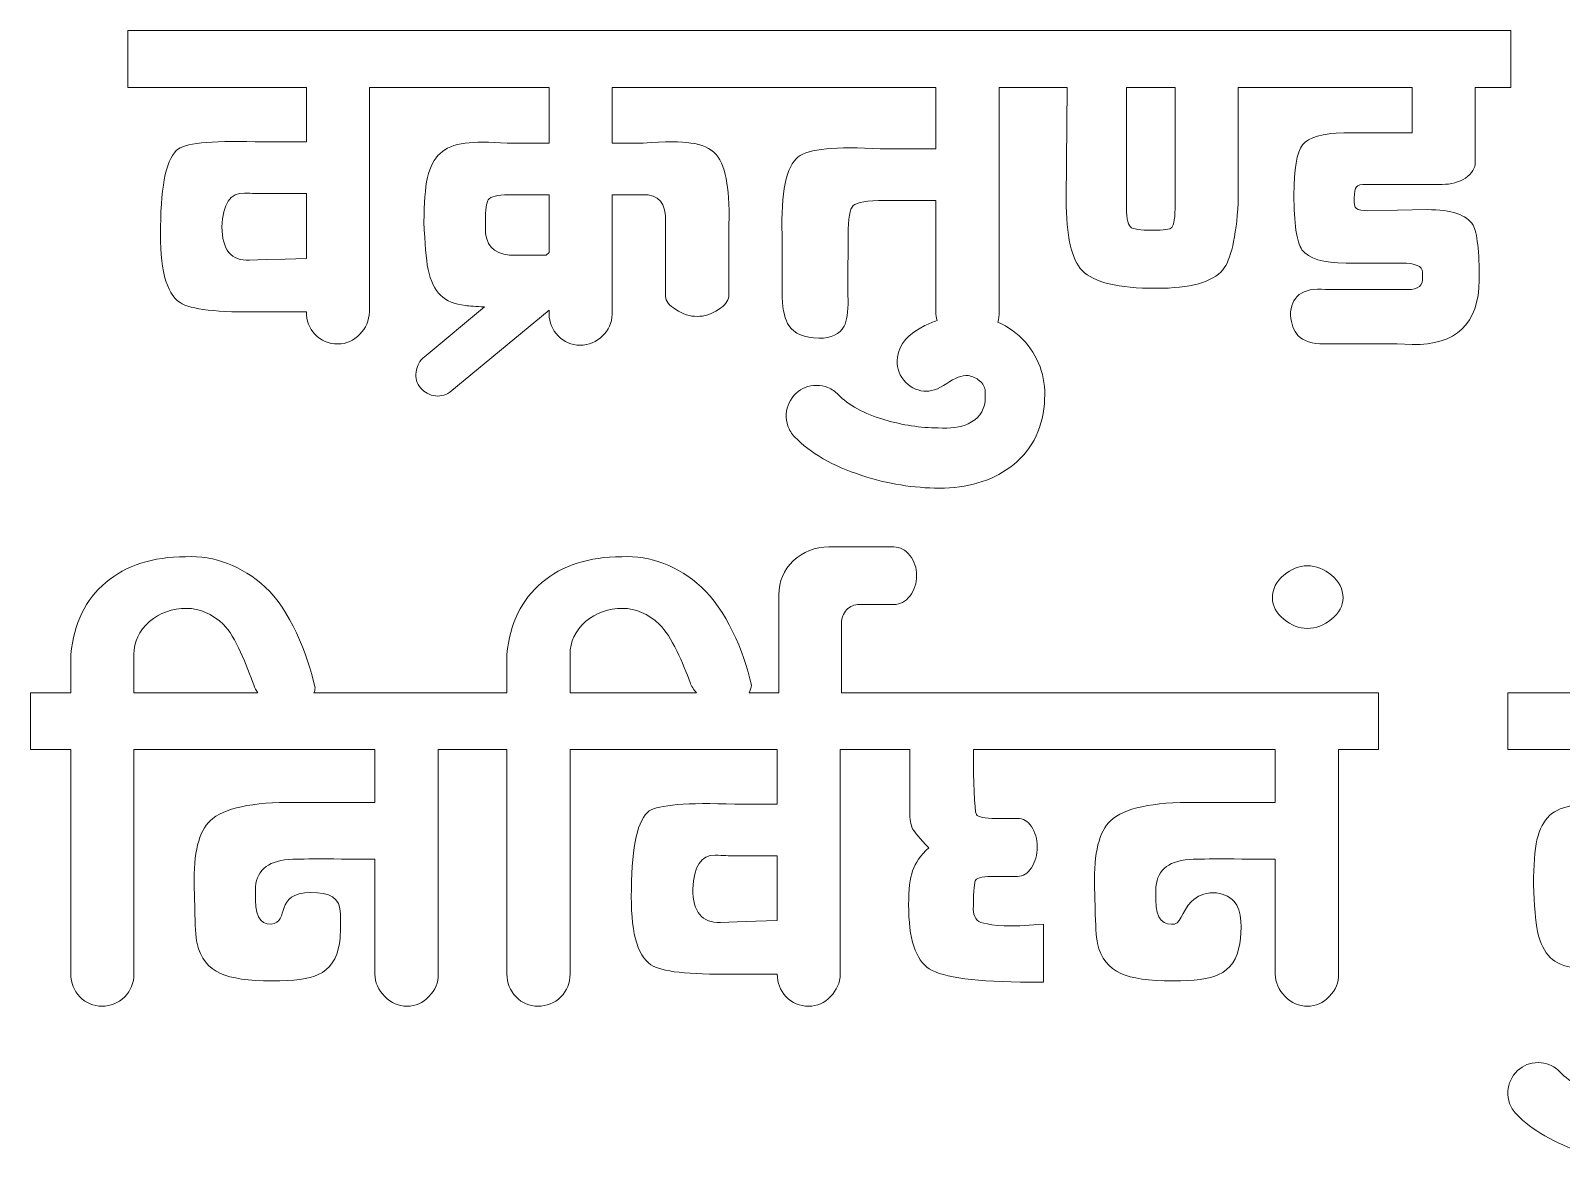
# Model space of a CAD drawing. Header units: millimetres. Extents: x -357 to 357, y -69 to 69.
# Drawn here: x -357 to -192.1, y -69 to 53.3 of the extents above; entities that cross this region are included whole.
import ezdxf

# ---------------------------------------------------------------- set-up
doc = ezdxf.new("R2010")
doc.units = ezdxf.units.MM
doc.header["$MEASUREMENT"] = 0
doc.layers.add('Layer 1', color=7, linetype='Continuous')

msp = doc.modelspace()

# ---------------------------------------------------------------- linework, layer by layer
at = {"layer": 'Layer 1', "color": 250, "lineweight": 20}
for points, knots in [([(-224.2944, 53.2543), (-224.2944, 53.2543), (-223.0574, 53.2543), (-223.0574, 53.2543), (-223.0574, 53.2543), (-197.515, 53.2543), (-197.515, 53.2543), (-197.515, 53.2543), (-197.515, 47.1315), (-197.515, 47.1315), (-197.515, 47.1315), (-201.3496, 47.1315), (-201.3496, 47.1315), (-201.3496, 47.1315), (-201.3496, 39.1014), (-201.3496, 39.1014), (-201.3496, 38.4422), (-201.7, 37.8645), (-202.4009, 37.3697), (-203.1018, 36.9162), (-203.9471, 36.6894), (-204.9366, 36.6894), (-204.9366, 36.6894), (-213.0384, 36.6894), (-213.0384, 36.6894), (-213.6568, 36.6894), (-214.0279, 36.607), (-214.1516, 36.4421), (-214.3165, 36.2359), (-214.399, 35.8236), (-214.399, 35.2051), (-214.4403, 34.6279), (-214.3578, 34.2569), (-214.1516, 34.0919), (-213.9454, 33.9271), (-213.5331, 33.8446), (-212.9146, 33.8446), (-212.9146, 33.8446), (-206.5446, 33.9682), (-206.5446, 33.9682), (-203.9058, 33.9682), (-202.2566, 33.4116), (-201.5969, 32.2985), (-201.1434, 31.4738), (-200.9166, 29.4948), (-200.9166, 26.3612), (-200.999, 21.6609), (-203.4111, 19.352), (-208.1525, 19.4345), (-208.1525, 19.4345), (-209.7605, 19.4963), (-209.7605, 19.4963), (-209.7605, 19.4963), (-216.5018, 19.4963), (-216.5018, 19.4963), (-216.5018, 19.4963), (-217.615, 19.4963), (-217.615, 19.4963), (-218.9343, 19.4963), (-219.8827, 19.8055), (-220.4598, 20.424), (-220.9134, 20.9187), (-221.1814, 21.6403), (-221.2639, 22.5886), (-221.2639, 23.5782), (-220.9547, 24.3203), (-220.3362, 24.815), (-219.6765, 25.3098), (-218.7282, 25.4954), (-217.4913, 25.3716), (-217.4913, 25.3716), (-209.5132, 25.3716), (-209.5132, 25.3716), (-209.307, 25.3716), (-209.0183, 25.3716), (-208.6473, 25.3716), (-207.4928, 25.3304), (-206.9568, 25.7839), (-207.0393, 26.7323), (-207.0393, 26.7323), (-207.0393, 27.2271), (-207.0393, 27.2271), (-207.0806, 27.8868), (-207.8227, 28.2166), (-209.2658, 28.2166), (-209.2658, 28.2166), (-215.2648, 28.2166), (-215.2648, 28.2166), (-217.7386, 28.2166), (-219.3261, 28.6907), (-220.0269, 29.639), (-220.6042, 30.5049), (-220.8928, 32.4839), (-220.8928, 35.5763), (-220.8928, 38.3386), (-220.5835, 40.1322), (-219.9651, 40.9569), (-219.3055, 41.7814), (-217.8211, 42.2143), (-215.5121, 42.2556), (-215.5121, 42.2556), (-208.1525, 42.2556), (-208.1525, 42.2556), (-208.1525, 42.2556), (-208.1525, 47.1315), (-208.1525, 47.1315), (-208.1525, 47.1315), (-223.0574, 47.1315), (-223.0574, 47.1315), (-223.0574, 47.1315), (-224.2944, 47.1315), (-224.2944, 47.1315), (-224.2944, 47.1315), (-226.8919, 47.1315), (-226.8919, 47.1315), (-226.8919, 47.1315), (-226.8919, 34.7104), (-226.8919, 34.7104), (-227.1392, 30.9584), (-227.6958, 28.5464), (-228.5617, 27.4744), (-229.6749, 26.1551), (-232.0663, 25.4954), (-235.7357, 25.4954), (-239.8176, 25.4954), (-242.477, 26.1345), (-243.7139, 27.4125), (-244.8684, 28.567), (-245.4456, 31.1234), (-245.4456, 35.0814), (-245.4456, 35.0814), (-245.3219, 47.1315), (-245.3219, 47.1315), (-245.3219, 47.1315), (-248.3523, 47.1315), (-248.3523, 47.1315), (-248.3523, 47.1315), (-249.2801, 47.1315), (-249.2801, 47.1315), (-249.2801, 47.1315), (-252.6815, 47.1315), (-252.6815, 47.1315), (-252.6815, 47.1315), (-252.6815, 22.9597), (-252.6815, 22.9597), (-252.6644, 22.5647), (-252.7082, 22.1949), (-252.8124, 21.8501), (-251.6902, 21.3753), (-250.6984, 20.6519), (-249.8367, 19.6797), (-248.2287, 17.8244), (-247.5484, 15.6185), (-247.7957, 13.0623), (-248.0431, 10.1349), (-249.2801, 7.8465), (-251.5065, 6.1973), (-253.5681, 4.713), (-256.1037, 3.9709), (-259.1136, 3.9709), (-261.876, 3.9709), (-264.6591, 4.4244), (-267.4627, 5.3315), (-270.5963, 6.3623), (-273.0082, 7.7434), (-274.6987, 9.4751), (-275.0286, 9.8462), (-275.2759, 10.238), (-275.4409, 10.6502), (-275.5646, 11.0625), (-275.6265, 11.4954), (-275.6265, 11.9489), (-275.544, 12.8148), (-275.1935, 13.5569), (-274.575, 14.1754), (-273.9565, 14.7526), (-273.2144, 15.0413), (-272.3485, 15.0413), (-271.9362, 15.0413), (-271.524, 14.9588), (-271.1117, 14.7939), (-270.6993, 14.629), (-270.3283, 14.3816), (-269.9984, 14.0518), (-268.9265, 12.8973), (-267.2566, 11.9902), (-264.9889, 11.3306), (-263.051, 10.7533), (-261.1338, 10.4647), (-259.2372, 10.4647), (-257.9179, 10.3822), (-256.8459, 10.5265), (-256.0212, 10.8976), (-254.9492, 11.3923), (-254.3309, 12.1964), (-254.1659, 13.3096), (-254.1659, 13.3096), (-254.1659, 14.4228), (-254.1659, 14.4228), (-254.2071, 14.8763), (-254.4132, 15.2474), (-254.7844, 15.5361), (-255.1142, 15.8246), (-255.5265, 16.0102), (-256.0212, 16.0927), (-256.6809, 16.1339), (-257.4437, 15.8452), (-258.3095, 15.2269), (-259.2578, 14.6084), (-260.0825, 14.3403), (-260.7834, 14.4228), (-261.6492, 14.5053), (-262.3708, 14.897), (-262.948, 15.5979), (-263.5253, 16.34), (-263.752, 17.1647), (-263.6283, 18.0717), (-263.4634, 19.4736), (-262.4739, 20.6074), (-260.6597, 21.4732), (-260.2218, 21.6921), (-259.7856, 21.8774), (-259.3509, 22.0286), (-259.44, 22.3259), (-259.4846, 22.6362), (-259.4846, 22.9597), (-259.4846, 22.9597), (-259.4846, 34.9578), (-259.4846, 34.9578), (-259.4846, 34.9578), (-264.9889, 34.9578), (-264.9889, 34.9578), (-266.8855, 34.9578), (-268.0193, 34.7722), (-268.3905, 34.4012), (-268.7615, 34.0713), (-268.9471, 33.0199), (-268.9471, 31.247), (-268.9471, 31.247), (-268.9471, 28.8969), (-268.9471, 28.8969), (-268.9883, 26.959), (-268.9883, 25.4129), (-268.9471, 24.2584), (-268.9471, 22.9391), (-269.0913, 21.9907), (-269.38, 21.4135), (-269.8335, 20.5477), (-270.7405, 20.1148), (-272.1012, 20.1148), (-273.668, 20.156), (-274.7399, 20.6095), (-275.3172, 21.4753), (-275.7295, 22.0526), (-275.9769, 23.0627), (-276.0594, 24.5058), (-276.0594, 24.5058), (-276.0594, 31.247), (-276.0594, 31.247), (-276.183, 35.8236), (-275.6057, 38.6273), (-274.3277, 39.6581), (-273.2144, 40.524), (-270.2664, 40.8125), (-265.4837, 40.524), (-265.4837, 40.524), (-259.4846, 40.524), (-259.4846, 40.524), (-259.4846, 40.524), (-259.4846, 47.1315), (-259.4846, 47.1315), (-259.4846, 47.1315), (-278.5951, 47.1315), (-278.5951, 47.1315), (-278.5951, 47.1315), (-279.5227, 47.1315), (-279.5227, 47.1315), (-279.5227, 47.1315), (-294.3657, 47.1315), (-294.3657, 47.1315), (-294.3657, 47.1315), (-294.3657, 41.1423), (-294.3657, 41.1423), (-294.3657, 41.1423), (-291.026, 41.1423), (-291.026, 41.1423), (-288.6347, 41.3073), (-286.9237, 41.3073), (-285.8929, 41.1423), (-284.6972, 41.0186), (-283.7902, 40.6063), (-283.1717, 39.9055), (-282.5944, 39.2045), (-282.2028, 38.1738), (-281.9966, 36.8131), (-281.7904, 35.6174), (-281.7285, 33.8446), (-281.811, 31.4944), (-281.811, 31.4944), (-281.811, 24.6296), (-281.811, 24.6296), (-281.8523, 24.1347), (-282.2233, 23.6606), (-282.9243, 23.207), (-283.6664, 22.7123), (-284.4291, 22.465), (-285.2126, 22.465), (-285.996, 22.465), (-286.7587, 22.7123), (-287.5009, 23.207), (-288.243, 23.6606), (-288.6141, 24.1347), (-288.6141, 24.6296), (-288.6141, 24.6296), (-288.6141, 31.247), (-288.6141, 31.247), (-288.6141, 31.247), (-288.6141, 32.6076), (-288.6141, 32.6076), (-288.5316, 34.669), (-289.3562, 35.6587), (-291.0879, 35.5763), (-291.0879, 35.5763), (-294.3657, 35.5763), (-294.3657, 35.5763), (-294.3657, 35.5763), (-294.3657, 22.7123), (-294.3657, 22.7123), (-294.407, 21.764), (-294.7574, 20.9806), (-295.4171, 20.3621), (-296.0768, 19.7025), (-296.8809, 19.3726), (-297.8291, 19.3726), (-298.7774, 19.3726), (-299.5608, 19.7025), (-300.1793, 20.3621), (-300.8389, 21.0218), (-301.1688, 21.8052), (-301.1688, 22.7123), (-301.1688, 22.7123), (-301.1688, 23.1559), (-301.1688, 23.1559), (-301.1688, 23.1559), (-311.8681, 14.3012), (-311.8681, 14.3012), (-312.4041, 13.9302), (-313.002, 13.8065), (-313.6617, 13.9302), (-314.2801, 14.0951), (-314.7749, 14.4249), (-315.1459, 14.9197), (-315.517, 15.4557), (-315.6201, 16.0535), (-315.4551, 16.7132), (-315.3315, 17.373), (-314.981, 17.8883), (-314.4039, 18.2594), (-314.4039, 18.2594), (-308.1427, 23.5089), (-308.1427, 23.5089), (-309.0677, 23.526), (-309.753, 23.5696), (-310.1983, 23.6399), (-311.3527, 23.7637), (-312.2393, 24.1347), (-312.8576, 24.7532), (-313.4761, 25.3304), (-313.9296, 26.2582), (-314.2182, 27.5363), (-314.4244, 28.6495), (-314.5687, 30.3399), (-314.6512, 32.6076), (-314.6512, 34.6691), (-314.5275, 36.2771), (-314.2802, 37.4316), (-313.9915, 38.5861), (-313.538, 39.4519), (-312.9195, 40.0291), (-312.301, 40.6063), (-311.394, 40.9775), (-310.1983, 41.1423), (-309.1675, 41.266), (-307.6626, 41.266), (-305.6835, 41.1423), (-305.6835, 41.1423), (-301.1688, 41.1423), (-301.1688, 41.1423), (-301.1688, 41.1423), (-301.1688, 47.1315), (-301.1688, 47.1315), (-301.1688, 47.1315), (-316.1973, 47.1315), (-316.1973, 47.1315), (-316.1973, 47.1315), (-317.4343, 47.1315), (-317.4343, 47.1315), (-317.4343, 47.1315), (-320.5265, 47.1315), (-320.5265, 47.1315), (-320.5265, 47.1315), (-320.5265, 22.9597), (-320.5265, 22.9597), (-320.5677, 22.0113), (-320.9183, 21.2074), (-321.5779, 20.5477), (-322.2376, 19.8467), (-323.021, 19.4963), (-323.928, 19.4963), (-324.9176, 19.4963), (-325.7422, 19.8467), (-326.4018, 20.5477), (-327.0203, 21.2074), (-327.3296, 22.0113), (-327.3296, 22.9597), (-327.3296, 22.9597), (-332.1535, 22.9597), (-332.1535, 22.9597), (-336.895, 22.8772), (-339.8224, 23.207), (-340.9357, 23.9492), (-342.4612, 24.98), (-343.1621, 27.7012), (-343.0384, 32.1129), (-342.9972, 36.8131), (-342.3581, 39.6168), (-341.1211, 40.524), (-340.1316, 41.1836), (-337.06, 41.431), (-331.9061, 41.266), (-331.9061, 41.266), (-327.3296, 41.266), (-327.3296, 41.266), (-327.3296, 41.266), (-327.3296, 47.1315), (-327.3296, 47.1315), (-327.3296, 47.1315), (-346.5637, 47.1315), (-346.5637, 47.1315), (-346.5637, 47.1315), (-346.5637, 53.2543), (-346.5637, 53.2543), (-346.5637, 53.2543), (-317.4343, 53.2543), (-317.4343, 53.2543), (-317.4343, 53.2543), (-316.1973, 53.2543), (-316.1973, 53.2543), (-316.1973, 53.2543), (-279.5227, 53.2543), (-279.5227, 53.2543), (-279.5227, 53.2543), (-278.5951, 53.2543), (-278.5951, 53.2543), (-278.5951, 53.2543), (-249.2801, 53.2543), (-249.2801, 53.2543), (-249.2801, 53.2543), (-248.3523, 53.2543), (-248.3523, 53.2543), (-248.3523, 53.2543), (-224.2944, 53.2543), (-224.2944, 53.2543)], [0, 0, 0, 0, 0.00649351, 0.00649351, 0.00649351, 0.01298701, 0.01298701, 0.01298701, 0.01948052, 0.01948052, 0.01948052, 0.02597403, 0.02597403, 0.02597403, 0.03246753, 0.03246753, 0.03246753, 0.03896104, 0.03896104, 0.03896104, 0.04545455, 0.04545455, 0.04545455, 0.05194805, 0.05194805, 0.05194805, 0.05844156, 0.05844156, 0.05844156, 0.06493506, 0.06493506, 0.06493506, 0.07142857, 0.07142857, 0.07142857, 0.07792208, 0.07792208, 0.07792208, 0.08441558, 0.08441558, 0.08441558, 0.09090909, 0.09090909, 0.09090909, 0.0974026, 0.0974026, 0.0974026, 0.1038961, 0.1038961, 0.1038961, 0.11038961, 0.11038961, 0.11038961, 0.11688312, 0.11688312, 0.11688312, 0.12337662, 0.12337662, 0.12337662, 0.12987013, 0.12987013, 0.12987013, 0.13636364, 0.13636364, 0.13636364, 0.14285714, 0.14285714, 0.14285714, 0.14935065, 0.14935065, 0.14935065, 0.15584416, 0.15584416, 0.15584416, 0.16233766, 0.16233766, 0.16233766, 0.16883117, 0.16883117, 0.16883117, 0.17532468, 0.17532468, 0.17532468, 0.18181818, 0.18181818, 0.18181818, 0.18831169, 0.18831169, 0.18831169, 0.19480519, 0.19480519, 0.19480519, 0.2012987, 0.2012987, 0.2012987, 0.20779221, 0.20779221, 0.20779221, 0.21428571, 0.21428571, 0.21428571, 0.22077922, 0.22077922, 0.22077922, 0.22727273, 0.22727273, 0.22727273, 0.23376623, 0.23376623, 0.23376623, 0.24025974, 0.24025974, 0.24025974, 0.24675325, 0.24675325, 0.24675325, 0.25324675, 0.25324675, 0.25324675, 0.25974026, 0.25974026, 0.25974026, 0.26623377, 0.26623377, 0.26623377, 0.27272727, 0.27272727, 0.27272727, 0.27922078, 0.27922078, 0.27922078, 0.28571429, 0.28571429, 0.28571429, 0.29220779, 0.29220779, 0.29220779, 0.2987013, 0.2987013, 0.2987013, 0.30519481, 0.30519481, 0.30519481, 0.31168831, 0.31168831, 0.31168831, 0.31818182, 0.31818182, 0.31818182, 0.32467532, 0.32467532, 0.32467532, 0.33116883, 0.33116883, 0.33116883, 0.33766234, 0.33766234, 0.33766234, 0.34415584, 0.34415584, 0.34415584, 0.35064935, 0.35064935, 0.35064935, 0.35714286, 0.35714286, 0.35714286, 0.36363636, 0.36363636, 0.36363636, 0.37012987, 0.37012987, 0.37012987, 0.37662338, 0.37662338, 0.37662338, 0.38311688, 0.38311688, 0.38311688, 0.38961039, 0.38961039, 0.38961039, 0.3961039, 0.3961039, 0.3961039, 0.4025974, 0.4025974, 0.4025974, 0.40909091, 0.40909091, 0.40909091, 0.41558442, 0.41558442, 0.41558442, 0.42207792, 0.42207792, 0.42207792, 0.42857143, 0.42857143, 0.42857143, 0.43506494, 0.43506494, 0.43506494, 0.44155844, 0.44155844, 0.44155844, 0.44805195, 0.44805195, 0.44805195, 0.45454545, 0.45454545, 0.45454545, 0.46103896, 0.46103896, 0.46103896, 0.46753247, 0.46753247, 0.46753247, 0.47402597, 0.47402597, 0.47402597, 0.48051948, 0.48051948, 0.48051948, 0.48701299, 0.48701299, 0.48701299, 0.49350649, 0.49350649, 0.49350649, 0.5, 0.5, 0.5, 0.50649351, 0.50649351, 0.50649351, 0.51298701, 0.51298701, 0.51298701, 0.51948052, 0.51948052, 0.51948052, 0.52597403, 0.52597403, 0.52597403, 0.53246753, 0.53246753, 0.53246753, 0.53896104, 0.53896104, 0.53896104, 0.54545455, 0.54545455, 0.54545455, 0.55194805, 0.55194805, 0.55194805, 0.55844156, 0.55844156, 0.55844156, 0.56493506, 0.56493506, 0.56493506, 0.57142857, 0.57142857, 0.57142857, 0.57792208, 0.57792208, 0.57792208, 0.58441558, 0.58441558, 0.58441558, 0.59090909, 0.59090909, 0.59090909, 0.5974026, 0.5974026, 0.5974026, 0.6038961, 0.6038961, 0.6038961, 0.61038961, 0.61038961, 0.61038961, 0.61688312, 0.61688312, 0.61688312, 0.62337662, 0.62337662, 0.62337662, 0.62987013, 0.62987013, 0.62987013, 0.63636364, 0.63636364, 0.63636364, 0.64285714, 0.64285714, 0.64285714, 0.64935065, 0.64935065, 0.64935065, 0.65584416, 0.65584416, 0.65584416, 0.66233766, 0.66233766, 0.66233766, 0.66883117, 0.66883117, 0.66883117, 0.67532468, 0.67532468, 0.67532468, 0.68181818, 0.68181818, 0.68181818, 0.68831169, 0.68831169, 0.68831169, 0.69480519, 0.69480519, 0.69480519, 0.7012987, 0.7012987, 0.7012987, 0.70779221, 0.70779221, 0.70779221, 0.71428571, 0.71428571, 0.71428571, 0.72077922, 0.72077922, 0.72077922, 0.72727273, 0.72727273, 0.72727273, 0.73376623, 0.73376623, 0.73376623, 0.74025974, 0.74025974, 0.74025974, 0.74675325, 0.74675325, 0.74675325, 0.75324675, 0.75324675, 0.75324675, 0.75974026, 0.75974026, 0.75974026, 0.76623377, 0.76623377, 0.76623377, 0.77272727, 0.77272727, 0.77272727, 0.77922078, 0.77922078, 0.77922078, 0.78571429, 0.78571429, 0.78571429, 0.79220779, 0.79220779, 0.79220779, 0.7987013, 0.7987013, 0.7987013, 0.80519481, 0.80519481, 0.80519481, 0.81168831, 0.81168831, 0.81168831, 0.81818182, 0.81818182, 0.81818182, 0.82467532, 0.82467532, 0.82467532, 0.83116883, 0.83116883, 0.83116883, 0.83766234, 0.83766234, 0.83766234, 0.84415584, 0.84415584, 0.84415584, 0.85064935, 0.85064935, 0.85064935, 0.85714286, 0.85714286, 0.85714286, 0.86363636, 0.86363636, 0.86363636, 0.87012987, 0.87012987, 0.87012987, 0.87662338, 0.87662338, 0.87662338, 0.88311688, 0.88311688, 0.88311688, 0.88961039, 0.88961039, 0.88961039, 0.8961039, 0.8961039, 0.8961039, 0.9025974, 0.9025974, 0.9025974, 0.90909091, 0.90909091, 0.90909091, 0.91558442, 0.91558442, 0.91558442, 0.92207792, 0.92207792, 0.92207792, 0.92857143, 0.92857143, 0.92857143, 0.93506494, 0.93506494, 0.93506494, 0.94155844, 0.94155844, 0.94155844, 0.94805195, 0.94805195, 0.94805195, 0.95454545, 0.95454545, 0.95454545, 0.96103896, 0.96103896, 0.96103896, 0.96753247, 0.96753247, 0.96753247, 0.97402597, 0.97402597, 0.97402597, 0.98051948, 0.98051948, 0.98051948, 0.98701299, 0.98701299, 0.98701299, 0.99350649, 0.99350649, 0.99350649, 1, 1, 1, 1]), ([(-233.6949, 47.1315), (-233.6949, 47.1315), (-238.9518, 47.1315), (-238.9518, 47.1315), (-238.9518, 47.1315), (-238.9518, 34.7104), (-238.9518, 34.7104), (-238.9931, 33.2674), (-238.8487, 32.4014), (-238.5188, 32.1129), (-238.2715, 31.8655), (-237.4674, 31.7417), (-236.1069, 31.7417), (-234.9112, 31.7417), (-234.2309, 31.8448), (-234.066, 32.051), (-233.8186, 32.2985), (-233.6949, 33.1436), (-233.6949, 34.5867), (-233.6949, 34.5867), (-233.6949, 47.1315), (-233.6949, 47.1315)], [0, 0, 0, 0, 0.14285714, 0.14285714, 0.14285714, 0.28571429, 0.28571429, 0.28571429, 0.42857143, 0.42857143, 0.42857143, 0.57142857, 0.57142857, 0.57142857, 0.71428571, 0.71428571, 0.71428571, 0.85714286, 0.85714286, 0.85714286, 1, 1, 1, 1]), ([(-327.3296, 28.7113), (-327.3296, 28.7113), (-327.3296, 35.6999), (-327.3296, 35.6999), (-327.3296, 35.6999), (-331.9061, 35.6999), (-331.9061, 35.6999), (-332.4833, 35.6999), (-333.1843, 35.7205), (-334.009, 35.7618), (-335.5345, 35.803), (-336.3384, 34.5867), (-336.4209, 32.1129), (-336.4209, 29.639), (-335.4314, 28.4434), (-333.4522, 28.5258), (-333.4522, 28.5258), (-331.6589, 28.5876), (-331.6589, 28.5876), (-331.6589, 28.5876), (-329.6179, 28.6495), (-329.6179, 28.6495), (-329.6179, 28.6495), (-327.3296, 28.7113), (-327.3296, 28.7113)], [0, 0, 0, 0, 0.125, 0.125, 0.125, 0.25, 0.25, 0.25, 0.375, 0.375, 0.375, 0.5, 0.5, 0.5, 0.625, 0.625, 0.625, 0.75, 0.75, 0.75, 0.875, 0.875, 0.875, 1, 1, 1, 1]), ([(-301.1688, 29.3561), (-301.1688, 29.3561), (-301.1688, 35.5763), (-301.1688, 35.5763), (-301.1688, 35.5763), (-305.5599, 35.5763), (-305.5599, 35.5763), (-306.7556, 35.5763), (-307.4771, 35.3907), (-307.7245, 35.0197), (-307.9306, 34.731), (-308.0337, 33.9682), (-308.0337, 32.7314), (-308.0337, 32.7314), (-308.0337, 31.9892), (-308.0337, 31.9892), (-308.0749, 30.2162), (-307.2091, 29.2473), (-305.4362, 29.0824), (-305.4362, 29.0824), (-301.4952, 29.0824), (-301.4952, 29.0824), (-301.4952, 29.0824), (-301.1688, 29.3561), (-301.1688, 29.3561)], [0, 0, 0, 0, 0.125, 0.125, 0.125, 0.25, 0.25, 0.25, 0.375, 0.375, 0.375, 0.5, 0.5, 0.5, 0.625, 0.625, 0.625, 0.75, 0.75, 0.75, 0.875, 0.875, 0.875, 1, 1, 1, 1]), ([(-265.4526, -18.0793), (-265.4526, -18.0793), (-245.7857, -18.0793), (-245.7857, -18.0793), (-245.7857, -18.0793), (-244.5487, -18.0793), (-244.5487, -18.0793), (-244.5487, -18.0793), (-211.7704, -18.0793), (-211.7704, -18.0793), (-211.7704, -18.0793), (-211.7704, -24.2021), (-211.7704, -24.2021), (-211.7704, -24.2021), (-216.0996, -24.2021), (-216.0996, -24.2021), (-216.0996, -24.2021), (-216.0996, -48.3739), (-216.0996, -48.3739), (-216.0584, -49.2809), (-216.3883, -50.085), (-217.0891, -50.7858), (-217.7488, -51.4868), (-218.5323, -51.8373), (-219.4393, -51.8373), (-220.3463, -51.8373), (-221.1504, -51.4868), (-221.8513, -50.7858), (-222.5523, -50.085), (-222.9027, -49.2809), (-222.9027, -48.3739), (-222.9027, -48.3739), (-222.9027, -36.0047), (-222.9027, -36.0047), (-222.9027, -36.0047), (-225.6239, -36.0047), (-225.6239, -36.0047), (-228.0565, -35.9635), (-229.85, -35.9635), (-231.0045, -36.0047), (-231.0045, -36.0047), (-231.7467, -36.0047), (-231.7467, -36.0047), (-234.2617, -36.0871), (-235.6018, -37.0767), (-235.7666, -38.9733), (-235.7666, -38.9733), (-235.7666, -39.5918), (-235.7666, -39.5918), (-235.8903, -41.9419), (-235.3337, -43.0758), (-234.0968, -42.9933), (-233.0891, -43.2174), (-233.0018, -41.6024), (-231.9193, -40.558), (-231.3422, -39.9395), (-230.5588, -39.6303), (-229.5692, -39.6303), (-228.6621, -39.6303), (-227.92, -39.9395), (-227.3428, -40.558), (-226.4774, -41.4898), (-226.4985, -43.7442), (-226.7372, -45.0961), (-226.9845, -46.7453), (-227.7473, -47.8585), (-229.0255, -48.4357), (-230.015, -48.8893), (-231.6642, -49.1161), (-233.973, -49.1161), (-236.5294, -49.1161), (-238.3847, -48.848), (-239.5392, -48.312), (-240.8586, -47.7348), (-241.7038, -46.6628), (-242.0749, -45.0961), (-242.1987, -44.3539), (-242.281, -43.0964), (-242.3223, -41.3235), (-242.3223, -41.3235), (-242.3841, -38.8496), (-242.3841, -38.8496), (-242.4666, -35.345), (-241.8894, -33.0155), (-240.6524, -31.861), (-239.2094, -30.5005), (-236.1584, -29.8407), (-231.4993, -29.882), (-231.4993, -29.882), (-222.9027, -29.882), (-222.9027, -29.882), (-222.9027, -29.882), (-222.9027, -24.2021), (-222.9027, -24.2021), (-222.9027, -24.2021), (-244.5487, -24.2021), (-244.5487, -24.2021), (-244.5487, -24.2021), (-245.7857, -24.2021), (-245.7857, -24.2021), (-245.7857, -24.2021), (-255.4335, -24.2021), (-255.4335, -24.2021), (-255.4335, -24.2021), (-255.4335, -25.1916), (-255.4335, -25.1916), (-255.4335, -26.923), (-255.3304, -30.8922), (-255.1244, -31.1807), (-254.9183, -31.4692), (-254.2172, -31.6137), (-253.0216, -31.6137), (-253.0216, -31.6137), (-250.6714, -31.6137), (-250.6714, -31.6137), (-250.0942, -31.6137), (-249.5995, -31.9022), (-249.1872, -32.4795), (-248.7748, -33.098), (-248.5687, -33.8195), (-248.5687, -34.6441), (-248.5687, -35.5511), (-248.7748, -36.3139), (-249.1872, -36.9324), (-249.5995, -37.5509), (-250.0942, -37.8601), (-250.6714, -37.8601), (-250.6714, -37.8601), (-253.0216, -37.8601), (-253.0216, -37.8601), (-254.2997, -37.8601), (-255.0213, -37.9838), (-255.1862, -38.2312), (-255.3511, -38.4373), (-255.4335, -39.3651), (-255.4335, -41.0142), (-255.516, -41.9626), (-255.2573, -42.5851), (-254.6296, -42.8077), (-253.9784, -43.0387), (-252.2294, -43.339), (-249.4345, -43.117), (-249.4345, -43.117), (-247.8778, -42.9933), (-247.8778, -42.9933), (-247.8778, -42.9933), (-247.8778, -49.2397), (-247.8778, -49.2397), (-247.8778, -49.2397), (-249.3108, -49.2397), (-249.3108, -49.2397), (-255.0828, -49.2397), (-258.7115, -48.7655), (-260.1958, -47.8173), (-261.68, -46.8691), (-262.4221, -44.5601), (-262.4221, -40.8906), (-262.4221, -39.2826), (-262.2779, -38.0662), (-261.9892, -37.2416), (-261.7006, -36.417), (-261.1234, -35.5924), (-260.2575, -34.7678), (-261.2059, -33.7783), (-261.7831, -33.098), (-261.9892, -32.7269), (-262.1954, -32.3145), (-262.2985, -31.6962), (-262.2985, -30.8715), (-262.2985, -30.8715), (-262.2985, -24.2021), (-262.2985, -24.2021), (-262.2985, -24.2021), (-265.4526, -24.2021), (-265.4526, -24.2021), (-265.4526, -24.2021), (-266.3803, -24.2021), (-266.3803, -24.2021), (-266.3803, -24.2021), (-269.7818, -24.2021), (-269.7818, -24.2021), (-269.7818, -24.2021), (-269.7818, -48.3739), (-269.7818, -48.3739), (-269.823, -49.3222), (-270.1735, -50.1262), (-270.8332, -50.7858), (-271.4929, -51.4868), (-272.2762, -51.8373), (-273.1833, -51.8373), (-274.1729, -51.8373), (-274.9974, -51.4868), (-275.6571, -50.7858), (-276.2756, -50.1262), (-276.5848, -49.3222), (-276.5848, -48.3739), (-276.5848, -48.3739), (-281.4087, -48.3739), (-281.4087, -48.3739), (-286.1503, -48.4564), (-289.0776, -48.1265), (-290.191, -47.3844), (-291.7165, -46.3536), (-292.4173, -43.6324), (-292.2937, -39.2207), (-292.2525, -34.5204), (-291.6134, -31.7167), (-290.3764, -30.8096), (-289.3869, -30.1499), (-286.3153, -29.9026), (-281.1614, -30.0676), (-281.1614, -30.0676), (-276.5848, -30.0676), (-276.5848, -30.0676), (-276.5848, -30.0676), (-276.5848, -24.2021), (-276.5848, -24.2021), (-276.5848, -24.2021), (-294.5821, -24.2021), (-294.5821, -24.2021), (-294.5821, -24.2021), (-295.8189, -24.2021), (-295.8189, -24.2021), (-295.8189, -24.2021), (-298.9113, -24.2021), (-298.9113, -24.2021), (-298.9113, -24.2021), (-298.9113, -48.3739), (-298.9113, -48.3739), (-298.9113, -49.322), (-299.2411, -50.1468), (-299.9008, -50.8477), (-300.6016, -51.5074), (-301.4263, -51.8373), (-302.3746, -51.8373), (-303.2817, -51.8373), (-304.065, -51.5074), (-304.7248, -50.8477), (-305.3845, -50.1468), (-305.7143, -49.3222), (-305.7143, -48.3739), (-305.7143, -48.3739), (-305.7143, -24.2021), (-305.7143, -24.2021), (-305.7143, -24.2021), (-308.8065, -24.2021), (-308.8065, -24.2021), (-308.8065, -24.2021), (-310.0435, -24.2021), (-310.0435, -24.2021), (-310.0435, -24.2021), (-313.1357, -24.2021), (-313.1357, -24.2021), (-313.1357, -24.2021), (-313.1357, -48.3739), (-313.1357, -48.3739), (-313.0946, -49.2809), (-313.4244, -50.085), (-314.1253, -50.7858), (-314.7849, -51.4868), (-315.5684, -51.8373), (-316.4754, -51.8373), (-317.3825, -51.8373), (-318.1865, -51.4868), (-318.8874, -50.7858), (-319.5884, -50.085), (-319.9388, -49.2809), (-319.9388, -48.3739), (-319.9388, -48.3739), (-319.9388, -36.0047), (-319.9388, -36.0047), (-319.9388, -36.0047), (-322.66, -36.0047), (-322.66, -36.0047), (-325.0927, -35.9635), (-326.8861, -35.9635), (-328.0406, -36.0047), (-328.0406, -36.0047), (-328.7828, -36.0047), (-328.7828, -36.0047), (-331.2978, -36.0871), (-332.6379, -37.0767), (-332.8027, -38.9733), (-332.8027, -38.9733), (-332.8027, -39.5918), (-332.8027, -39.5918), (-332.9264, -41.9419), (-332.3698, -43.0758), (-331.133, -42.9933), (-329.0155, -42.7916), (-330.9421, -39.6089), (-326.8312, -39.6089), (-324.8635, -39.6089), (-323.6495, -40.0618), (-323.6495, -41.9419), (-323.6083, -43.3437), (-323.6495, -44.3951), (-323.7733, -45.0961), (-324.0207, -46.7453), (-324.7834, -47.8585), (-326.0616, -48.4357), (-327.0511, -48.8893), (-328.7003, -49.1161), (-331.0092, -49.1161), (-333.5655, -49.1161), (-335.4209, -48.848), (-336.5754, -48.312), (-337.8947, -47.7348), (-338.74, -46.6628), (-339.111, -45.0961), (-339.2348, -44.3539), (-339.3171, -43.0964), (-339.3585, -41.3235), (-339.3585, -41.3235), (-339.4202, -38.8496), (-339.4202, -38.8496), (-339.5027, -35.345), (-338.9255, -33.0155), (-337.6885, -31.861), (-336.2455, -30.5005), (-333.1945, -29.8407), (-328.5354, -29.882), (-328.5354, -29.882), (-319.9388, -29.882), (-319.9388, -29.882), (-319.9388, -29.882), (-319.9388, -24.2021), (-319.9388, -24.2021), (-319.9388, -24.2021), (-341.585, -24.2021), (-341.585, -24.2021), (-341.585, -24.2021), (-342.8218, -24.2021), (-342.8218, -24.2021), (-342.8218, -24.2021), (-345.9142, -24.2021), (-345.9142, -24.2021), (-345.9142, -24.2021), (-345.9142, -48.3739), (-345.9142, -48.3739), (-345.9142, -49.322), (-346.244, -50.1468), (-346.9037, -50.8477), (-347.6045, -51.5074), (-348.4292, -51.8373), (-349.3775, -51.8373), (-350.2845, -51.8373), (-351.0679, -51.5074), (-351.7277, -50.8477), (-352.3874, -50.1468), (-352.7172, -49.3222), (-352.7172, -48.3739), (-352.7172, -48.3739), (-352.7172, -24.2021), (-352.7172, -24.2021), (-352.7172, -24.2021), (-357.0464, -24.2021), (-357.0464, -24.2021), (-357.0464, -24.2021), (-357.0464, -18.0793), (-357.0464, -18.0793), (-357.0464, -18.0793), (-352.7172, -18.0793), (-352.7172, -18.0793), (-352.7172, -18.0793), (-352.7172, -13.9356), (-352.7172, -13.9356), (-352.3874, -10.596), (-351.1298, -8.019), (-348.9446, -6.2048), (-346.7594, -4.3495), (-343.8938, -3.4218), (-340.348, -3.4218), (-337.1733, -3.2981), (-334.3077, -4.3908), (-331.7515, -6.6997), (-329.1952, -9.0085), (-327.1639, -13.8776), (-326.3804, -17.5472), (-326.4042, -17.7371), (-326.4473, -17.9142), (-326.5093, -18.0793), (-326.5093, -18.0793), (-310.0435, -18.0793), (-310.0435, -18.0793), (-310.0435, -18.0793), (-308.8065, -18.0793), (-308.8065, -18.0793), (-308.8065, -18.0793), (-305.7143, -18.0793), (-305.7143, -18.0793), (-305.7143, -18.0793), (-305.7143, -13.9356), (-305.7143, -13.9356), (-305.3845, -10.596), (-304.1269, -8.019), (-301.9417, -6.2048), (-299.7565, -4.3495), (-296.8909, -3.4218), (-293.3451, -3.4218), (-290.1704, -3.2981), (-287.3048, -4.3908), (-284.7486, -6.6997), (-282.1923, -9.0085), (-280.1445, -13.5936), (-279.3611, -17.2631), (-279.3991, -17.5669), (-279.4868, -17.838), (-279.6218, -18.0793), (-279.6218, -18.0793), (-276.3992, -18.0793), (-276.3992, -18.0793), (-276.3992, -18.0793), (-276.3992, -7.5209), (-276.3992, -7.5209), (-276.3992, -6.0866), (-275.8839, -4.8696), (-274.853, -3.8699), (-273.781, -2.8704), (-272.503, -2.3705), (-271.0187, -2.3705), (-271.0187, -2.3705), (-264.03, -2.3705), (-264.03, -2.3705), (-263.3292, -2.3705), (-262.752, -2.6747), (-262.2983, -3.2832), (-261.8036, -3.8917), (-261.5562, -4.6089), (-261.5562, -5.4346), (-261.5562, -6.3039), (-261.8036, -7.0428), (-262.2983, -7.6513), (-262.752, -8.2597), (-263.3294, -8.564), (-264.03, -8.564), (-264.03, -8.564), (-267.7409, -8.564), (-267.7409, -8.564), (-268.2766, -8.564), (-268.7304, -8.7598), (-269.1014, -9.1508), (-269.4723, -9.5418), (-269.6581, -10.0203), (-269.6581, -10.5851), (-269.6581, -10.5851), (-269.6581, -18.0793), (-269.6581, -18.0793), (-269.6581, -18.0793), (-266.3803, -18.0793), (-266.3803, -18.0793), (-266.3803, -18.0793), (-265.4526, -18.0793), (-265.4526, -18.0793)], [0, 0, 0, 0, 0.00662252, 0.00662252, 0.00662252, 0.01324503, 0.01324503, 0.01324503, 0.01986755, 0.01986755, 0.01986755, 0.02649007, 0.02649007, 0.02649007, 0.03311258, 0.03311258, 0.03311258, 0.0397351, 0.0397351, 0.0397351, 0.04635762, 0.04635762, 0.04635762, 0.05298013, 0.05298013, 0.05298013, 0.05960265, 0.05960265, 0.05960265, 0.06622517, 0.06622517, 0.06622517, 0.07284768, 0.07284768, 0.07284768, 0.0794702, 0.0794702, 0.0794702, 0.08609272, 0.08609272, 0.08609272, 0.09271523, 0.09271523, 0.09271523, 0.09933775, 0.09933775, 0.09933775, 0.10596026, 0.10596026, 0.10596026, 0.11258278, 0.11258278, 0.11258278, 0.1192053, 0.1192053, 0.1192053, 0.12582781, 0.12582781, 0.12582781, 0.13245033, 0.13245033, 0.13245033, 0.13907285, 0.13907285, 0.13907285, 0.14569536, 0.14569536, 0.14569536, 0.15231788, 0.15231788, 0.15231788, 0.1589404, 0.1589404, 0.1589404, 0.16556291, 0.16556291, 0.16556291, 0.17218543, 0.17218543, 0.17218543, 0.17880795, 0.17880795, 0.17880795, 0.18543046, 0.18543046, 0.18543046, 0.19205298, 0.19205298, 0.19205298, 0.1986755, 0.1986755, 0.1986755, 0.20529801, 0.20529801, 0.20529801, 0.21192053, 0.21192053, 0.21192053, 0.21854305, 0.21854305, 0.21854305, 0.22516556, 0.22516556, 0.22516556, 0.23178808, 0.23178808, 0.23178808, 0.2384106, 0.2384106, 0.2384106, 0.24503311, 0.24503311, 0.24503311, 0.25165563, 0.25165563, 0.25165563, 0.25827815, 0.25827815, 0.25827815, 0.26490066, 0.26490066, 0.26490066, 0.27152318, 0.27152318, 0.27152318, 0.2781457, 0.2781457, 0.2781457, 0.28476821, 0.28476821, 0.28476821, 0.29139073, 0.29139073, 0.29139073, 0.29801325, 0.29801325, 0.29801325, 0.30463576, 0.30463576, 0.30463576, 0.31125828, 0.31125828, 0.31125828, 0.31788079, 0.31788079, 0.31788079, 0.32450331, 0.32450331, 0.32450331, 0.33112583, 0.33112583, 0.33112583, 0.33774834, 0.33774834, 0.33774834, 0.34437086, 0.34437086, 0.34437086, 0.35099338, 0.35099338, 0.35099338, 0.35761589, 0.35761589, 0.35761589, 0.36423841, 0.36423841, 0.36423841, 0.37086093, 0.37086093, 0.37086093, 0.37748344, 0.37748344, 0.37748344, 0.38410596, 0.38410596, 0.38410596, 0.39072848, 0.39072848, 0.39072848, 0.39735099, 0.39735099, 0.39735099, 0.40397351, 0.40397351, 0.40397351, 0.41059603, 0.41059603, 0.41059603, 0.41721854, 0.41721854, 0.41721854, 0.42384106, 0.42384106, 0.42384106, 0.43046358, 0.43046358, 0.43046358, 0.43708609, 0.43708609, 0.43708609, 0.44370861, 0.44370861, 0.44370861, 0.45033113, 0.45033113, 0.45033113, 0.45695364, 0.45695364, 0.45695364, 0.46357616, 0.46357616, 0.46357616, 0.47019868, 0.47019868, 0.47019868, 0.47682119, 0.47682119, 0.47682119, 0.48344371, 0.48344371, 0.48344371, 0.49006623, 0.49006623, 0.49006623, 0.49668874, 0.49668874, 0.49668874, 0.50331126, 0.50331126, 0.50331126, 0.50993377, 0.50993377, 0.50993377, 0.51655629, 0.51655629, 0.51655629, 0.52317881, 0.52317881, 0.52317881, 0.52980132, 0.52980132, 0.52980132, 0.53642384, 0.53642384, 0.53642384, 0.54304636, 0.54304636, 0.54304636, 0.54966887, 0.54966887, 0.54966887, 0.55629139, 0.55629139, 0.55629139, 0.56291391, 0.56291391, 0.56291391, 0.56953642, 0.56953642, 0.56953642, 0.57615894, 0.57615894, 0.57615894, 0.58278146, 0.58278146, 0.58278146, 0.58940397, 0.58940397, 0.58940397, 0.59602649, 0.59602649, 0.59602649, 0.60264901, 0.60264901, 0.60264901, 0.60927152, 0.60927152, 0.60927152, 0.61589404, 0.61589404, 0.61589404, 0.62251656, 0.62251656, 0.62251656, 0.62913907, 0.62913907, 0.62913907, 0.63576159, 0.63576159, 0.63576159, 0.64238411, 0.64238411, 0.64238411, 0.64900662, 0.64900662, 0.64900662, 0.65562914, 0.65562914, 0.65562914, 0.66225166, 0.66225166, 0.66225166, 0.66887417, 0.66887417, 0.66887417, 0.67549669, 0.67549669, 0.67549669, 0.68211921, 0.68211921, 0.68211921, 0.68874172, 0.68874172, 0.68874172, 0.69536424, 0.69536424, 0.69536424, 0.70198675, 0.70198675, 0.70198675, 0.70860927, 0.70860927, 0.70860927, 0.71523179, 0.71523179, 0.71523179, 0.7218543, 0.7218543, 0.7218543, 0.72847682, 0.72847682, 0.72847682, 0.73509934, 0.73509934, 0.73509934, 0.74172185, 0.74172185, 0.74172185, 0.74834437, 0.74834437, 0.74834437, 0.75496689, 0.75496689, 0.75496689, 0.7615894, 0.7615894, 0.7615894, 0.76821192, 0.76821192, 0.76821192, 0.77483444, 0.77483444, 0.77483444, 0.78145695, 0.78145695, 0.78145695, 0.78807947, 0.78807947, 0.78807947, 0.79470199, 0.79470199, 0.79470199, 0.8013245, 0.8013245, 0.8013245, 0.80794702, 0.80794702, 0.80794702, 0.81456954, 0.81456954, 0.81456954, 0.82119205, 0.82119205, 0.82119205, 0.82781457, 0.82781457, 0.82781457, 0.83443709, 0.83443709, 0.83443709, 0.8410596, 0.8410596, 0.8410596, 0.84768212, 0.84768212, 0.84768212, 0.85430464, 0.85430464, 0.85430464, 0.86092715, 0.86092715, 0.86092715, 0.86754967, 0.86754967, 0.86754967, 0.87417219, 0.87417219, 0.87417219, 0.8807947, 0.8807947, 0.8807947, 0.88741722, 0.88741722, 0.88741722, 0.89403974, 0.89403974, 0.89403974, 0.90066225, 0.90066225, 0.90066225, 0.90728477, 0.90728477, 0.90728477, 0.91390728, 0.91390728, 0.91390728, 0.9205298, 0.9205298, 0.9205298, 0.92715232, 0.92715232, 0.92715232, 0.93377483, 0.93377483, 0.93377483, 0.94039735, 0.94039735, 0.94039735, 0.94701987, 0.94701987, 0.94701987, 0.95364238, 0.95364238, 0.95364238, 0.9602649, 0.9602649, 0.9602649, 0.96688742, 0.96688742, 0.96688742, 0.97350993, 0.97350993, 0.97350993, 0.98013245, 0.98013245, 0.98013245, 0.98675497, 0.98675497, 0.98675497, 0.99337748, 0.99337748, 0.99337748, 1, 1, 1, 1]), ([(-223.2119, -7.8648), (-223.2119, -6.9165), (-222.7996, -6.0919), (-221.9751, -5.391), (-221.1916, -4.7313), (-220.3465, -4.4014), (-219.4393, -4.4014), (-218.5323, -4.4014), (-217.6665, -4.7313), (-216.8418, -5.391), (-216.0173, -6.0919), (-215.6049, -6.9165), (-215.6049, -7.8648), (-215.6049, -8.7307), (-216.0173, -9.4934), (-216.8418, -10.1531), (-217.6665, -10.8128), (-218.5323, -11.1426), (-219.4393, -11.1426), (-220.3465, -11.1426), (-221.1916, -10.8128), (-221.9751, -10.1531), (-222.7996, -9.4934), (-223.2119, -8.7307), (-223.2119, -7.8648)], [0, 0, 0, 0, 0.125, 0.125, 0.125, 0.25, 0.25, 0.25, 0.375, 0.375, 0.375, 0.5, 0.5, 0.5, 0.625, 0.625, 0.625, 0.75, 0.75, 0.75, 0.875, 0.875, 0.875, 1, 1, 1, 1]), ([(-342.8218, -18.0793), (-342.8218, -18.0793), (-341.585, -18.0793), (-341.585, -18.0793), (-341.585, -18.0793), (-332.5518, -18.0793), (-332.5518, -18.0793), (-332.7379, -17.8275), (-332.8865, -17.5484), (-332.998, -17.2379), (-333.6817, -15.3352), (-335.0094, -11.894), (-336.2662, -10.7196), (-337.5244, -9.5439), (-338.8638, -8.9879), (-340.2243, -8.9879), (-341.7911, -8.9879), (-343.1311, -9.462), (-344.2443, -10.4104), (-345.3576, -11.3999), (-345.9142, -12.5752), (-345.9142, -13.9356), (-345.9142, -13.9356), (-345.9142, -18.0793), (-345.9142, -18.0793), (-345.9142, -18.0793), (-342.8218, -18.0793), (-342.8218, -18.0793)], [0, 0, 0, 0, 0.11111111, 0.11111111, 0.11111111, 0.22222222, 0.22222222, 0.22222222, 0.33333333, 0.33333333, 0.33333333, 0.44444444, 0.44444444, 0.44444444, 0.55555556, 0.55555556, 0.55555556, 0.66666667, 0.66666667, 0.66666667, 0.77777778, 0.77777778, 0.77777778, 0.88888889, 0.88888889, 0.88888889, 1, 1, 1, 1]), ([(-295.8189, -18.0793), (-295.8189, -18.0793), (-294.5821, -18.0793), (-294.5821, -18.0793), (-294.5821, -18.0793), (-285.2959, -18.0793), (-285.2959, -18.0793), (-285.5959, -17.758), (-285.8233, -17.3865), (-285.9787, -16.9539), (-286.6624, -15.0512), (-288.0065, -11.894), (-289.2633, -10.7196), (-290.5215, -9.5439), (-291.8609, -8.9879), (-293.2214, -8.9879), (-294.7882, -8.9879), (-296.1282, -9.462), (-297.2414, -10.4104), (-298.3547, -11.3999), (-298.9113, -12.5752), (-298.9113, -13.9356), (-298.9113, -13.9356), (-298.9113, -18.0793), (-298.9113, -18.0793), (-298.9113, -18.0793), (-295.8189, -18.0793), (-295.8189, -18.0793)], [0, 0, 0, 0, 0.11111111, 0.11111111, 0.11111111, 0.22222222, 0.22222222, 0.22222222, 0.33333333, 0.33333333, 0.33333333, 0.44444444, 0.44444444, 0.44444444, 0.55555556, 0.55555556, 0.55555556, 0.66666667, 0.66666667, 0.66666667, 0.77777778, 0.77777778, 0.77777778, 0.88888889, 0.88888889, 0.88888889, 1, 1, 1, 1]), ([(-159.9436, -18.0793), (-159.9436, -18.0793), (-159.016, -18.0793), (-159.016, -18.0793), (-159.016, -18.0793), (-125.6191, -18.0793), (-125.6191, -18.0793), (-125.6191, -18.0793), (-125.6191, -24.2021), (-125.6191, -24.2021), (-125.6191, -24.2021), (-140.524, -24.2021), (-140.524, -24.2021), (-140.4415, -24.7792), (-140.4003, -28.8925), (-140.4003, -30.6242), (-140.4003, -30.6242), (-136.5659, -30.6242), (-136.5659, -30.6242), (-134.4219, -30.6242), (-132.5665, -31.4075), (-130.9997, -32.9742), (-129.4742, -34.541), (-128.6701, -36.4583), (-128.5878, -38.726), (-128.5878, -38.726), (-128.5878, -46.6422), (-128.5878, -46.6422), (-128.5878, -47.5081), (-128.9176, -48.2295), (-129.5773, -48.8068), (-130.237, -49.4253), (-131.0203, -49.7344), (-131.9275, -49.7344), (-132.8757, -49.7344), (-133.7003, -49.4253), (-134.4012, -48.8068), (-135.061, -48.2295), (-135.3908, -47.5081), (-135.3908, -46.6422), (-135.3908, -46.6422), (-135.3908, -38.8496), (-135.3908, -38.8496), (-135.3908, -38.19), (-135.6382, -37.6333), (-136.133, -37.1797), (-136.6277, -36.7262), (-137.2256, -36.4995), (-137.9264, -36.4995), (-137.9264, -36.4995), (-140.4003, -36.4995), (-140.4003, -36.4995), (-140.524, -38.6435), (-141.1012, -39.9628), (-142.132, -40.4577), (-142.9153, -40.8287), (-144.8326, -40.9729), (-147.8836, -40.8906), (-148.9144, -40.8906), (-149.3885, -41.4472), (-149.3061, -42.5604), (-149.3061, -42.5604), (-149.2443, -43.117), (-149.2443, -43.117), (-149.2443, -43.117), (-149.2443, -43.4881), (-149.2443, -43.4881), (-149.2855, -45.1373), (-148.3784, -45.9206), (-146.5231, -45.8382), (-146.5231, -45.8382), (-141.761, -45.8382), (-141.761, -45.8382), (-140.6065, -45.7145), (-139.7406, -45.8795), (-139.1634, -46.333), (-138.5861, -46.8278), (-138.2976, -47.6317), (-138.2976, -48.7449), (-138.2976, -49.8582), (-138.6067, -50.6416), (-139.2252, -51.0951), (-139.72, -51.5074), (-140.524, -51.7548), (-141.6372, -51.8373), (-141.6372, -51.8373), (-146.2756, -51.9609), (-146.2756, -51.9609), (-149.9451, -51.8784), (-152.4603, -51.363), (-153.8208, -50.4148), (-155.5113, -49.1778), (-156.3566, -46.7453), (-156.3566, -43.117), (-156.3566, -43.117), (-156.4803, -39.0351), (-156.4803, -39.0351), (-156.6039, -35.8604), (-156.6039, -33.5515), (-156.4803, -32.1084), (-156.439, -31.3663), (-156.006, -30.8096), (-155.1815, -30.4386), (-154.4805, -30.0676), (-153.656, -29.9232), (-152.7076, -30.0057), (-151.8005, -30.0057), (-151.0996, -30.1499), (-150.6048, -30.4386), (-149.904, -30.8509), (-149.5328, -31.5312), (-149.4916, -32.4795), (-149.4916, -32.6857), (-149.4916, -32.9949), (-149.4916, -33.4071), (-149.5328, -34.4791), (-149.0793, -34.974), (-148.131, -34.8915), (-147.5951, -34.8915), (-147.2445, -34.6028), (-147.0797, -34.0256), (-146.8735, -33.4896), (-146.7704, -32.4382), (-146.7704, -30.8715), (-146.7704, -30.8715), (-146.7704, -24.2021), (-146.7704, -24.2021), (-146.7704, -24.2021), (-159.016, -24.2021), (-159.016, -24.2021), (-159.016, -24.2021), (-159.9436, -24.2021), (-159.9436, -24.2021), (-159.9436, -24.2021), (-174.7866, -24.2021), (-174.7866, -24.2021), (-174.7866, -24.2021), (-174.7866, -30.1912), (-174.7866, -30.1912), (-174.7866, -30.1912), (-171.4469, -30.1912), (-171.4469, -30.1912), (-169.0555, -30.0263), (-167.3446, -30.0263), (-166.3138, -30.1912), (-165.1181, -30.3149), (-164.2111, -30.7272), (-163.5926, -31.4281), (-163.0153, -32.1291), (-162.6236, -33.1598), (-162.4175, -34.5204), (-162.2113, -35.7161), (-162.1494, -37.489), (-162.2319, -39.8392), (-162.2319, -39.8392), (-162.2319, -46.704), (-162.2319, -46.704), (-162.2732, -47.1988), (-162.6442, -47.6729), (-163.3452, -48.1265), (-164.0873, -48.6212), (-164.85, -48.8686), (-165.6335, -48.8686), (-166.4168, -48.8686), (-167.1796, -48.6212), (-167.9218, -48.1265), (-168.6639, -47.6729), (-169.035, -47.1988), (-169.035, -46.704), (-169.035, -46.704), (-169.035, -40.0865), (-169.035, -40.0865), (-169.035, -40.0865), (-169.035, -38.726), (-169.035, -38.726), (-168.9525, -36.6644), (-169.7771, -35.6748), (-171.5088, -35.7573), (-171.5088, -35.7573), (-174.7866, -35.7573), (-174.7866, -35.7573), (-174.7866, -35.7573), (-174.7866, -48.6212), (-174.7866, -48.6212), (-174.8254, -49.5115), (-175.1364, -50.2564), (-175.7201, -50.8559), (-174.3152, -51.3071), (-173.097, -52.1144), (-172.0654, -53.2783), (-170.4574, -55.1336), (-169.7771, -57.3395), (-170.0245, -59.8958), (-170.2718, -62.8231), (-171.5088, -65.1115), (-173.7352, -66.7607), (-175.7968, -68.245), (-178.3325, -68.9871), (-181.3423, -68.9871), (-184.1047, -68.9871), (-186.8878, -68.5336), (-189.6915, -67.6266), (-192.825, -66.5957), (-195.2369, -65.2146), (-196.9274, -63.4829), (-197.2573, -63.1118), (-197.5046, -62.72), (-197.6696, -62.3078), (-197.7933, -61.8955), (-197.8552, -61.4626), (-197.8552, -61.0091), (-197.7727, -60.1432), (-197.4223, -59.4011), (-196.8038, -58.7826), (-196.1853, -58.2054), (-195.4431, -57.9167), (-194.5773, -57.9167), (-194.1649, -57.9167), (-193.7527, -57.9992), (-193.3404, -58.1641), (-192.9281, -58.3291), (-192.5571, -58.5764), (-192.2271, -58.9062), (-191.1552, -60.0607), (-189.4853, -60.9678), (-187.2176, -61.6274), (-185.2798, -62.2048), (-183.3625, -62.4933), (-181.466, -62.4933), (-180.1466, -62.5758), (-179.0746, -62.4315), (-178.25, -62.0604), (-177.178, -61.5657), (-176.5596, -60.7616), (-176.3946, -59.6484), (-176.3946, -59.6484), (-176.3946, -58.5352), (-176.3946, -58.5352), (-176.4358, -58.0817), (-176.642, -57.7106), (-177.0131, -57.4219), (-177.3429, -57.1334), (-177.7553, -56.9478), (-178.25, -56.8653), (-178.9096, -56.8241), (-179.6724, -57.1128), (-180.5382, -57.7312), (-181.4866, -58.3497), (-182.3112, -58.6177), (-183.0121, -58.5352), (-183.8779, -58.4527), (-184.5995, -58.061), (-185.1767, -57.3601), (-185.754, -56.618), (-185.9808, -55.7933), (-185.8571, -54.8863), (-185.6921, -53.4844), (-184.7026, -52.3507), (-182.8884, -51.4848), (-182.2027, -51.142), (-181.521, -50.8819), (-180.8431, -50.7049), (-181.3408, -50.1037), (-181.5897, -49.4092), (-181.5897, -48.6212), (-181.5897, -48.6212), (-181.5897, -47.8173), (-181.5897, -47.8173), (-181.5897, -47.8173), (-186.0425, -47.8173), (-186.0425, -47.8173), (-188.3102, -47.8585), (-189.8359, -47.8173), (-190.6192, -47.6936), (-191.7736, -47.5698), (-192.6601, -47.1988), (-193.2785, -46.5803), (-193.897, -46.0031), (-194.3505, -45.0754), (-194.6392, -43.7972), (-194.8453, -42.684), (-194.9896, -40.9937), (-195.0721, -38.726), (-195.0721, -36.6644), (-194.9484, -35.0564), (-194.7011, -33.9019), (-194.4124, -32.7475), (-193.9589, -31.8816), (-193.3404, -31.3044), (-192.7219, -30.7272), (-191.8149, -30.3561), (-190.6192, -30.1912), (-189.5884, -30.0676), (-188.0835, -30.0676), (-186.1044, -30.1912), (-186.1044, -30.1912), (-181.5897, -30.1912), (-181.5897, -30.1912), (-181.5897, -30.1912), (-181.5897, -24.2021), (-181.5897, -24.2021), (-181.5897, -24.2021), (-197.8552, -24.2021), (-197.8552, -24.2021), (-197.8552, -24.2021), (-197.8552, -18.0793), (-197.8552, -18.0793), (-197.8552, -18.0793), (-159.9436, -18.0793), (-159.9436, -18.0793)], [0, 0, 0, 0, 0.00970874, 0.00970874, 0.00970874, 0.01941748, 0.01941748, 0.01941748, 0.02912621, 0.02912621, 0.02912621, 0.03883495, 0.03883495, 0.03883495, 0.04854369, 0.04854369, 0.04854369, 0.05825243, 0.05825243, 0.05825243, 0.06796117, 0.06796117, 0.06796117, 0.0776699, 0.0776699, 0.0776699, 0.08737864, 0.08737864, 0.08737864, 0.09708738, 0.09708738, 0.09708738, 0.10679612, 0.10679612, 0.10679612, 0.11650485, 0.11650485, 0.11650485, 0.12621359, 0.12621359, 0.12621359, 0.13592233, 0.13592233, 0.13592233, 0.14563107, 0.14563107, 0.14563107, 0.15533981, 0.15533981, 0.15533981, 0.16504854, 0.16504854, 0.16504854, 0.17475728, 0.17475728, 0.17475728, 0.18446602, 0.18446602, 0.18446602, 0.19417476, 0.19417476, 0.19417476, 0.2038835, 0.2038835, 0.2038835, 0.21359223, 0.21359223, 0.21359223, 0.22330097, 0.22330097, 0.22330097, 0.23300971, 0.23300971, 0.23300971, 0.24271845, 0.24271845, 0.24271845, 0.25242718, 0.25242718, 0.25242718, 0.26213592, 0.26213592, 0.26213592, 0.27184466, 0.27184466, 0.27184466, 0.2815534, 0.2815534, 0.2815534, 0.29126214, 0.29126214, 0.29126214, 0.30097087, 0.30097087, 0.30097087, 0.31067961, 0.31067961, 0.31067961, 0.32038835, 0.32038835, 0.32038835, 0.33009709, 0.33009709, 0.33009709, 0.33980583, 0.33980583, 0.33980583, 0.34951456, 0.34951456, 0.34951456, 0.3592233, 0.3592233, 0.3592233, 0.36893204, 0.36893204, 0.36893204, 0.37864078, 0.37864078, 0.37864078, 0.38834951, 0.38834951, 0.38834951, 0.39805825, 0.39805825, 0.39805825, 0.40776699, 0.40776699, 0.40776699, 0.41747573, 0.41747573, 0.41747573, 0.42718447, 0.42718447, 0.42718447, 0.4368932, 0.4368932, 0.4368932, 0.44660194, 0.44660194, 0.44660194, 0.45631068, 0.45631068, 0.45631068, 0.46601942, 0.46601942, 0.46601942, 0.47572816, 0.47572816, 0.47572816, 0.48543689, 0.48543689, 0.48543689, 0.49514563, 0.49514563, 0.49514563, 0.50485437, 0.50485437, 0.50485437, 0.51456311, 0.51456311, 0.51456311, 0.52427184, 0.52427184, 0.52427184, 0.53398058, 0.53398058, 0.53398058, 0.54368932, 0.54368932, 0.54368932, 0.55339806, 0.55339806, 0.55339806, 0.5631068, 0.5631068, 0.5631068, 0.57281553, 0.57281553, 0.57281553, 0.58252427, 0.58252427, 0.58252427, 0.59223301, 0.59223301, 0.59223301, 0.60194175, 0.60194175, 0.60194175, 0.61165049, 0.61165049, 0.61165049, 0.62135922, 0.62135922, 0.62135922, 0.63106796, 0.63106796, 0.63106796, 0.6407767, 0.6407767, 0.6407767, 0.65048544, 0.65048544, 0.65048544, 0.66019417, 0.66019417, 0.66019417, 0.66990291, 0.66990291, 0.66990291, 0.67961165, 0.67961165, 0.67961165, 0.68932039, 0.68932039, 0.68932039, 0.69902913, 0.69902913, 0.69902913, 0.70873786, 0.70873786, 0.70873786, 0.7184466, 0.7184466, 0.7184466, 0.72815534, 0.72815534, 0.72815534, 0.73786408, 0.73786408, 0.73786408, 0.74757282, 0.74757282, 0.74757282, 0.75728155, 0.75728155, 0.75728155, 0.76699029, 0.76699029, 0.76699029, 0.77669903, 0.77669903, 0.77669903, 0.78640777, 0.78640777, 0.78640777, 0.7961165, 0.7961165, 0.7961165, 0.80582524, 0.80582524, 0.80582524, 0.81553398, 0.81553398, 0.81553398, 0.82524272, 0.82524272, 0.82524272, 0.83495146, 0.83495146, 0.83495146, 0.84466019, 0.84466019, 0.84466019, 0.85436893, 0.85436893, 0.85436893, 0.86407767, 0.86407767, 0.86407767, 0.87378641, 0.87378641, 0.87378641, 0.88349515, 0.88349515, 0.88349515, 0.89320388, 0.89320388, 0.89320388, 0.90291262, 0.90291262, 0.90291262, 0.91262136, 0.91262136, 0.91262136, 0.9223301, 0.9223301, 0.9223301, 0.93203883, 0.93203883, 0.93203883, 0.94174757, 0.94174757, 0.94174757, 0.95145631, 0.95145631, 0.95145631, 0.96116505, 0.96116505, 0.96116505, 0.97087379, 0.97087379, 0.97087379, 0.98058252, 0.98058252, 0.98058252, 0.99029126, 0.99029126, 0.99029126, 1, 1, 1, 1]), ([(-276.5848, -42.6223), (-276.5848, -42.6223), (-276.5848, -35.6336), (-276.5848, -35.6336), (-276.5848, -35.6336), (-281.1614, -35.6336), (-281.1614, -35.6336), (-281.7386, -35.6336), (-282.4396, -35.613), (-283.2642, -35.5717), (-284.7897, -35.5305), (-285.5937, -36.7468), (-285.6762, -39.2207), (-285.6762, -41.6945), (-284.6867, -42.8902), (-282.7075, -42.8077), (-282.7075, -42.8077), (-280.914, -42.7459), (-280.914, -42.7459), (-280.914, -42.7459), (-278.8731, -42.684), (-278.8731, -42.684), (-278.8731, -42.684), (-276.5848, -42.6223), (-276.5848, -42.6223)], [0, 0, 0, 0, 0.125, 0.125, 0.125, 0.25, 0.25, 0.25, 0.375, 0.375, 0.375, 0.5, 0.5, 0.5, 0.625, 0.625, 0.625, 0.75, 0.75, 0.75, 0.875, 0.875, 0.875, 1, 1, 1, 1])]:
    msp.add_open_spline(points, degree=3, knots=knots, dxfattribs=at)

doc.saveas('drawing.dxf')
